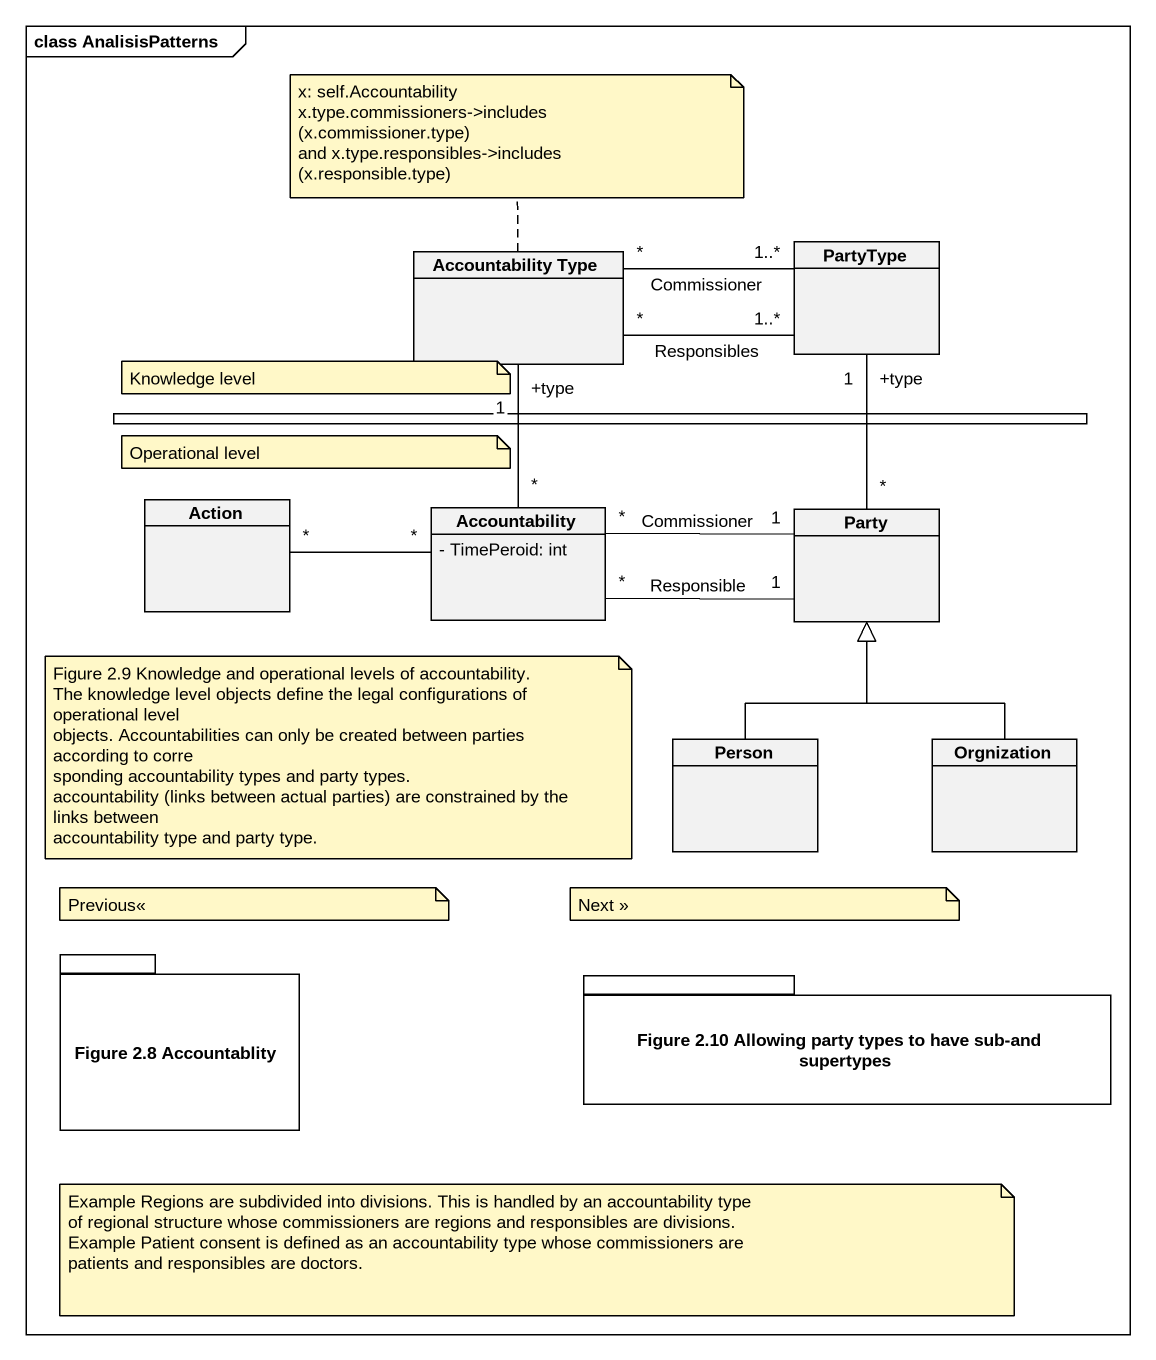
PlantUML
@startuml
mainframe class AnalisisPatterns
allowmixing
hide circle
hide empty members
skinparam classAttributeIconSize 0
class PartyType
class "Accountability Type" as Accountability_Type
rectangle " " as rectangle1
class "Action" as Action_
class Accountability {
  - TimePeroid: int
}
class Party
class "Person" as Person_
class Orgnization
package "Figure 2.8 Accountablity" as Figure_2_8_Accountablity {
}
package "Figure 2.10 Allowing party types to have sub-and supertypes" as Figure_2_10_Allowing_party {
}
Accountability_Type "*" -right- "1..*" PartyType : Commissioner
Accountability_Type "*" -right- "1..*" PartyType : Responsibles
Accountability "*" -up- "+type\n1" Accountability_Type
Accountability "*" -left- "*" Action_
Party "*" -up- "+type\n1" PartyType
Party "1" -left- "*" Accountability : Responsible
Party "1" -left- "*" Accountability : Commissioner
Person_ -up-|> Party
Orgnization -up-|> Party
note top of Accountability_Type
  x: self.Accountability
  x.type.commissioners->includes (x.commissioner.type)
  and x.type.responsibles->includes (x.responsible.type)
end note
note as N2
  Knowledge level
end note
note as N3
  Operational level
end note
note as N4
  Figure 2.9 Knowledge and operational levels of accountability.
  The knowledge level objects define the legal configurations of operational level
  objects. Accountabilities can only be created between parties according to corre
  sponding accountability types and party types.
  accountability (links between actual parties) are constrained by the links between
  accountability type and party type.
end note
note as N5
  Previous<<
end note
note as N6
  Next >>
end note
note as N7
  Example Regions are subdivided into divisions. This is handled by an accountability type
  of regional structure whose commissioners are regions and responsibles are divisions.
  Example Patient consent is defined as an accountability type whose commissioners are
  patients and responsibles are doctors.
end note
@enduml
